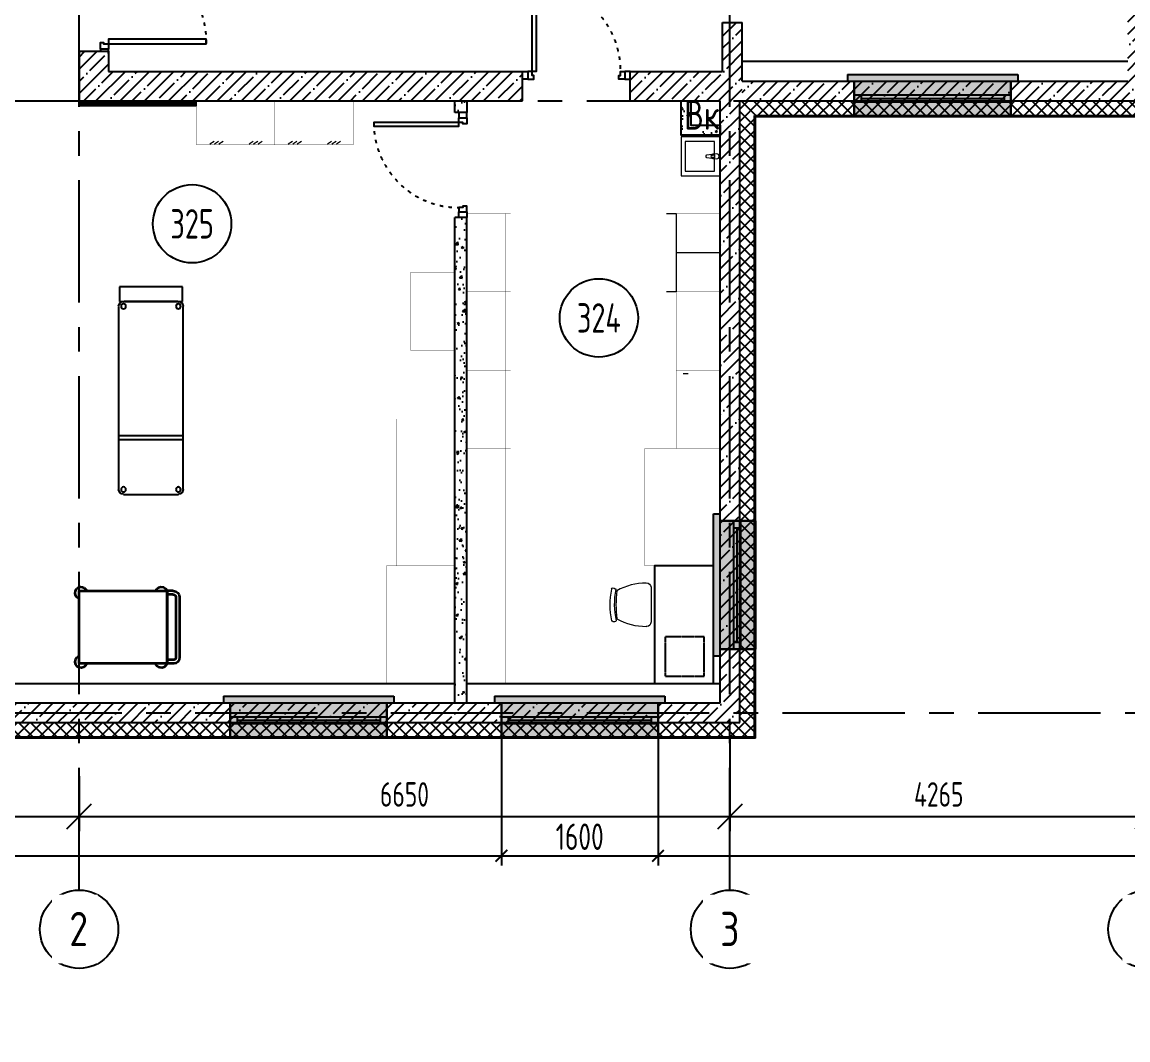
# Model space of a CAD drawing. Header units: millimetres. Extents: x -9318 to 9016603, y 0 to 838141.
# Drawn here: x 69500 to 80797, y 388272 to 398667 of the extents above; entities that cross this region are included whole.
import ezdxf
from ezdxf import colors
from ezdxf.entities.mleader import LeaderData, LeaderLine
from ezdxf.enums import TextEntityAlignment as Align
from ezdxf.math import Vec2, Vec3

# ---------------------------------------------------------------- set-up
doc = ezdxf.new("R2010")
doc.units = ezdxf.units.MM
for name, pattern in [('ACAD_ISO03W100', [30, 12, -18]), ('ADSK_Сверху', [450, 300, -150]), ('CENTER', [2, 1.25, -0.25, 0.25, -0.25]), ('HIDDEN', [6, 4, -2])]:
    doc.linetypes.add(name, pattern=pattern)
doc.layers.get('Defpoints').update_dxf_attribs({"color": 8})
for name, color, linetype, lineweight in [('АР_Номер помещения', 1, 'Continuous', 25), ('Сан.техника', 151, 'Continuous', 9), ('ТХ_мебель передв', 250, 'Continuous', 13), ('ТХ_обор_комп принт', 30, 'Continuous', 13)]:
    doc.layers.add(name, color=color, linetype=linetype, lineweight=lineweight)
doc.styles.add('ICOCPEUR', font='isocpeur.ttf')
doc.styles.add('ISOCPEUR', font='isocpeur.ttf', dxfattribs={"width": 0.7})
doc.styles.add('ГОСТ 2.304', font='isocpeur.ttf', dxfattribs={"width": 0.7})
doc.dimstyles.new('R_100', dxfattribs={"dimtxt": 270, "dimasz": 120, "dimexe": 100, "dimexo": 0, "dimgap": 60, "dimtad": 1, "dimdec": 0, "dimrnd": 5, "dimzin": 0, "dimdsep": 46, "dimtxsty": 'ISOCPEUR', "dimblk": 'ARCHTICK', "dimcen": 0, "dimdle": 100, "dimclrd": 256, "dimclre": 256, "dimclrt": 256, "dimadec": 0, "dimazin": 0, "dimtfac": 2, "dimtdec": 0, "dimtofl": 0, "dimtmove": 1, "dimatfit": 3, "dimfxl": 1, "dimtvp": 3, "dimtfill": 1, "dimtolj": 1, "dimtzin": 0, "dimarcsym": 0})
doc.dimstyles.new('СПДС', dxfattribs={"dimscale": 100, "dimtxt": 2.5, "dimasz": 2.5, "dimexe": 1.5, "dimexo": 0, "dimgap": 1, "dimtad": 1, "dimdec": 0, "dimrnd": 1, "dimtxsty": 'ГОСТ 2.304', "dimblk": 'OBLIQUE', "dimcen": 2.5, "dimdle": 1.5, "dimadec": 0, "dimazin": 2, "dimtfac": 0.75, "dimtdec": 0, "dimtmove": 1, "dimatfit": 3, "dimfxl": 1, "dimtolj": 1, "dimarcsym": 1})
pattern_1 = [(50, (5759.64, 336407.27), (215.17805, -18.82564), [22.5, -247.5]), (355, (5759.64, 336407.27), (-41.6254, 225.65764), [18, -198]), (100.45144, (5777.57, 336405.7), (173.55265, 206.832), [19.12206, -210.34263]), (46.1842, (5759.64, 336467.27), (320.1724, -49.6558), [33.75, -371.25]), (96.63564, (5786.32, 336463.14), (280.3986, 292.2356), [28.6831, -315.5141]), (351.18416, (5759.64, 336467.27), (280.3986, 292.2356), [27, -297]), (21, (5789.64, 336452.27), (179.0721, -120.78567), [22.5, -247.5]), (326, (5789.64, 336452.27), (72.9946, 217.545), [18, -198]), (71.45144, (5804.56, 336442.2), (252.0667, 96.75935), [19.12206, -210.34263]), (37.5, (5759.64, 336407.274), (3.647957, 99.868156), [0, -195.6, 0, -201, 0, -198.75]), (7.5, (5759.64, 336407.27), (78.92086, 118.32351), [0, -114.6, 0, -191.1, 0, -75.75]), (327.5, (5692.74, 336407.274), (160.14673, -6.76646), [0, -75, 0, -234, 0, -310.5]), (317.5, (5662.74, 336407.27), (174.95585, 30.0315), [0, -97.5, 0, -155.4, 0, -220.5])]

# ---------------------------------------------------------------- blocks, each defined once
blk = doc.blocks.new('Полуторная_на лестницу')
at = {"color": 8}
for points in [[(75, 80), (75, 1080), (125, 1080), (125, 80)], [(1375, 430), (1375, 80), (1425, 80), (1425, 430)]]:
    blk.add_lwpolyline(points, close=True, dxfattribs=at)
for points in [[(0, 0), (0, 80), (20, 80), (20, 0), (0, 0)], [(20, 80), (20, 0), (90, 0), (90, 30), (75, 30), (75, 80), (20, 80)], [(1480, 80), (1480, 0), (1410, 0), (1410, 30), (1425, 30), (1425, 80), (1480, 80)], [(1500, 0), (1500, 80), (1480, 80), (1480, 0), (1500, 0)]]:
    blk.add_lwpolyline(points, dxfattribs=at)
at = {"color": 8, "linetype": 'ACAD_ISO03W100', "ltscale": 3}
for centre, radius, start, end in [((75, 80), 1000, 0, 90), ((1465, 40), 392, 95.9075, 174.0925)]:
    blk.add_arc(centre, radius, start, end, dxfattribs=at)
blk = doc.blocks.new('*U603')
at = {"color": 8}
blk.add_lwpolyline([(-100, 80), (-100, 980), (-140, 980), (-140, 80)], close=True, dxfattribs=at)
for points in [[(-1100, 0), (-1100, 80), (-1045, 80), (-1045, 0), (-1100, 0)], [(-1045, 80), (-1045, 0), (-985, 0), (-985, 40), (-1000, 40), (-1000, 80), (-1045, 80)], [(-55, 80), (-55, 0), (-115, 0), (-115, 40), (-100, 40), (-100, 80), (-55, 80)], [(0, 0), (0, 80), (-55, 80), (-55, 0), (0, 0)]]:
    blk.add_lwpolyline(points, dxfattribs=at)
at = {"color": 8, "linetype": 'ACAD_ISO03W100', "ltscale": 3}
blk.add_arc((-100, 80), 900, 90, 180, dxfattribs=at)
blk = doc.blocks.new('*U596')
h = blk.add_hatch(color=8)
h.dxf.hatch_style = 1
h.paths.add_polyline_path([(-1670, -210), (70, -210), (70, -140), (0, -140), (0, 220), (-1600, 220), (-1600, -140), (-1670, -140)])
at = {"color": 8, "lineweight": 30}
for p, q in [((-1600, -140), (-1600, 220)), ((0, -140), (0, 220))]:
    blk.add_line(p, q, dxfattribs=at)
at = {"color": 8}
for p, q in [((0, 220), (-1600, 220)), ((-1600, 70), (0, 70)), ((-1600, 0), (0, 0)), ((-1530, 0), (-1530, 70)), ((-1530, 35), (-70, 35)), ((-70, 0), (-70, 70)), ((-1670, -210), (-1670, -140)), ((-1670, -140), (-1600, -140)), ((-1670, -210), (70, -210)), ((0, -140), (70, -140)), ((70, -210), (70, -140))]:
    blk.add_line(p, q, dxfattribs=at)
blk = doc.blocks.new('*U597')
h = blk.add_hatch(color=8)
h.dxf.hatch_style = 1
h.paths.add_polyline_path([(-1670, -210), (70, -210), (70, -140), (0, -140), (0, 220), (-1600, 220), (-1600, -140), (-1670, -140)])
at = {"color": 8, "lineweight": 30}
for p, q in [((-1600, -140), (-1600, 220)), ((0, -140), (0, 220))]:
    blk.add_line(p, q, dxfattribs=at)
at = {"color": 8}
for p, q in [((0, 220), (-1600, 220)), ((-1600, 70), (0, 70)), ((-1600, 0), (0, 0)), ((-1530, 0), (-1530, 70)), ((-1530, 35), (-70, 35)), ((-70, 0), (-70, 70)), ((-1670, -210), (-1670, -140)), ((-1670, -140), (-1600, -140)), ((-1670, -210), (70, -210)), ((0, -140), (70, -140)), ((70, -210), (70, -140))]:
    blk.add_line(p, q, dxfattribs=at)
blk = doc.blocks.new('*U598')
h = blk.add_hatch(color=8)
h.dxf.hatch_style = 1
h.paths.add_polyline_path([(-1380, -210), (70, -210), (70, -140), (0, -140), (0, 220), (-1310, 220), (-1310, -140), (-1380, -140)])
at = {"color": 8, "lineweight": 30}
for p, q in [((-1310, -140), (-1310, 220)), ((0, -140), (0, 220))]:
    blk.add_line(p, q, dxfattribs=at)
at = {"color": 8}
for p, q in [((0, 220), (-1310, 220)), ((-1310, 70), (0, 70)), ((-1310, 0), (0, 0)), ((-1240, 0), (-1240, 70)), ((-1240, 35), (-70, 35)), ((-70, 0), (-70, 70)), ((-1380, -210), (-1380, -140)), ((-1380, -140), (-1310, -140)), ((-1380, -210), (70, -210)), ((0, -140), (70, -140)), ((70, -210), (70, -140))]:
    blk.add_line(p, q, dxfattribs=at)
blk = doc.blocks.new('*U599')
h = blk.add_hatch(color=8)
h.dxf.hatch_style = 1
h.paths.add_polyline_path([(-1670, -210), (70, -210), (70, -140), (0, -140), (0, 220), (-1600, 220), (-1600, -140), (-1670, -140)])
at = {"color": 8, "lineweight": 30}
for p, q in [((-1600, -140), (-1600, 220)), ((0, -140), (0, 220))]:
    blk.add_line(p, q, dxfattribs=at)
at = {"color": 8}
for p, q in [((0, 220), (-1600, 220)), ((-1600, 70), (0, 70)), ((-1600, 0), (0, 0)), ((-1530, 0), (-1530, 70)), ((-1530, 35), (-70, 35)), ((-70, 0), (-70, 70)), ((-1670, -210), (-1670, -140)), ((-1670, -140), (-1600, -140)), ((-1670, -210), (70, -210)), ((0, -140), (70, -140)), ((70, -210), (70, -140))]:
    blk.add_line(p, q, dxfattribs=at)
blk = doc.blocks.new('_Oblique')
at = {"color": 8, "linetype": 'ByBlock', "lineweight": -2}
blk.add_line((-0.5, -0.5), (0.5, 0.5), dxfattribs=at)
blk = doc.blocks.new('*D1457')
at = {"color": 8, "lineweight": -2, "ltscale": 100, "transparency": 16777216}
for p, q in [((63832, 390964), (63832, 390404)), ((70082, 390964), (70082, 390404)), ((63682, 390554), (70232, 390554))]:
    blk.add_line(p, q, dxfattribs=at)
at = {"layer": 'Defpoints', "color": 0, "ltscale": 100, "transparency": 16777216}
for p in [(63832, 390964), (70082, 390964), (70082, 390554)]:
    blk.add_point(p, dxfattribs=at)
at = {"color": 8, "lineweight": -2, "ltscale": 100, "transparency": 16777216, "xscale": 250, "yscale": 250, "zscale": 250, "rotation": 180}
blk.add_blockref('_Oblique', (63832, 390554), dxfattribs=at)
at = {"color": 8, "lineweight": -2, "ltscale": 100, "transparency": 16777216, "xscale": 250, "yscale": 250, "zscale": 250}
blk.add_blockref('_Oblique', (70082, 390554), dxfattribs=at)
at = {"color": 8, "ltscale": 100, "transparency": 16777216, "insert": (66957, 390779), "char_height": 250, "attachment_point": 5, "style": 'ГОСТ 2.304'}
blk.add_mtext('\\A1;6250', dxfattribs=at)
blk = doc.blocks.new('*D1458')
at = {"color": 8, "lineweight": -2, "ltscale": 100, "transparency": 16777216}
for p, q in [((76732, 391378), (76732, 390404)), ((70082, 390964), (70082, 390404)), ((69932, 390554), (76882, 390554))]:
    blk.add_line(p, q, dxfattribs=at)
at = {"layer": 'Defpoints', "color": 0, "ltscale": 100, "transparency": 16777216}
for p in [(76732, 391378), (70082, 390964), (76732, 390554)]:
    blk.add_point(p, dxfattribs=at)
at = {"color": 8, "lineweight": -2, "ltscale": 100, "transparency": 16777216, "xscale": 250, "yscale": 250, "zscale": 250, "rotation": 180}
blk.add_blockref('_Oblique', (70082, 390554), dxfattribs=at)
at = {"color": 8, "lineweight": -2, "ltscale": 100, "transparency": 16777216, "xscale": 250, "yscale": 250, "zscale": 250}
blk.add_blockref('_Oblique', (76732, 390554), dxfattribs=at)
at = {"color": 8, "ltscale": 100, "transparency": 16777216, "insert": (73407, 390779), "char_height": 250, "attachment_point": 5, "style": 'ГОСТ 2.304'}
blk.add_mtext('\\A1;6650', dxfattribs=at)
blk = doc.blocks.new('*D1459')
at = {"color": 8, "lineweight": -2, "ltscale": 100, "transparency": 16777216}
for p, q in [((76732, 391378), (76732, 390404)), ((80997, 391378), (80997, 390404)), ((76582, 390554), (81147, 390554))]:
    blk.add_line(p, q, dxfattribs=at)
at = {"layer": 'Defpoints', "color": 0, "ltscale": 100, "transparency": 16777216}
for p in [(76732, 391378), (80997, 391378), (80997, 390554)]:
    blk.add_point(p, dxfattribs=at)
at = {"color": 8, "lineweight": -2, "ltscale": 100, "transparency": 16777216, "xscale": 250, "yscale": 250, "zscale": 250, "rotation": 180}
blk.add_blockref('_Oblique', (76732, 390554), dxfattribs=at)
at = {"color": 8, "lineweight": -2, "ltscale": 100, "transparency": 16777216, "xscale": 250, "yscale": 250, "zscale": 250}
blk.add_blockref('_Oblique', (80997, 390554), dxfattribs=at)
at = {"color": 8, "ltscale": 100, "transparency": 16777216, "insert": (78865, 390779), "char_height": 250, "attachment_point": 5, "style": 'ГОСТ 2.304'}
blk.add_mtext('\\A1;4265', dxfattribs=at)
blk = doc.blocks.new('*D1453')
at = {"color": 8, "lineweight": -2, "ltscale": 100, "transparency": 16777216}
for p, q in [((63832, 389827), (63832, 390302)), ((132247, 389827), (132247, 390302)), ((63682, 390152), (132397, 390152))]:
    blk.add_line(p, q, dxfattribs=at)
at = {"layer": 'Defpoints', "color": 0, "ltscale": 100, "transparency": 16777216}
for p in [(132247, 390152), (63832, 389827), (132247, 389827)]:
    blk.add_point(p, dxfattribs=at)
at = {"color": 8, "lineweight": -2, "ltscale": 100, "transparency": 16777216, "xscale": 250, "yscale": 250, "zscale": 250, "rotation": 180}
blk.add_blockref('_Oblique', (63832, 390152), dxfattribs=at)
at = {"color": 8, "lineweight": -2, "ltscale": 100, "transparency": 16777216, "xscale": 250, "yscale": 250, "zscale": 250}
blk.add_blockref('_Oblique', (132247, 390152), dxfattribs=at)
at = {"color": 8, "ltscale": 100, "transparency": 16777216, "insert": (98040, 390377), "char_height": 250, "attachment_point": 5, "style": 'ГОСТ 2.304'}
blk.add_mtext('\\A1;68415', dxfattribs=at)
blk = doc.blocks.new('_DotSmall')
at = {"color": 8, "linetype": 'ByBlock', "const_width": 0.5}
blk.add_lwpolyline([(-0.0625, 0, 1), (0.0625, 0, 1)], format="xyb", close=True, dxfattribs=at)
blk = doc.blocks.new('*U1072')
at = {"color": 8}
blk.add_lwpolyline([(-100, 80), (-100, 950), (-140, 950), (-140, 80)], close=True, dxfattribs=at)
for points in [[(-1070, 0), (-1070, 80), (-1015, 80), (-1015, 0), (-1070, 0)], [(-1015, 80), (-1015, 0), (-955, 0), (-955, 40), (-970, 40), (-970, 80), (-1015, 80)], [(-55, 80), (-55, 0), (-115, 0), (-115, 40), (-100, 40), (-100, 80), (-55, 80)], [(0, 0), (0, 80), (-55, 80), (-55, 0), (0, 0)]]:
    blk.add_lwpolyline(points, dxfattribs=at)
at = {"color": 8, "linetype": 'ACAD_ISO03W100', "ltscale": 3}
blk.add_arc((-100, 80), 870, 90, 180, dxfattribs=at)
blk = doc.blocks.new('*U484')
at = {"layer": 'АР_Номер помещения', "color": 8}
blk.add_circle((-13387, 3640), 400, dxfattribs=at)
at = {"color": 8, "style": 'ISOCPEUR', "width": 0.7, "flags": 1}
blk.add_attdef('КАТЕГОРИЯ', (-499, -2092), '', height=250, dxfattribs=at)
at = {"layer": 'АР_Номер помещения', "color": 8, "style": 'ISOCPEUR', "width": 0.7}
blk.add_attdef('НОМЕР_ПОМЕЩЕНИЯ', text='', height=300, dxfattribs=at).set_placement((-13387, 3640), align=Align.MIDDLE_CENTER)
blk = doc.blocks.new('*U475')
at = {"layer": 'АР_Номер помещения', "color": 8}
blk.add_circle((-16333, 3946), 400, dxfattribs=at)
at = {"color": 8, "style": 'ISOCPEUR', "width": 0.7, "flags": 1}
blk.add_attdef('КАТЕГОРИЯ', (-499, -2092), '', height=250, dxfattribs=at)
at = {"layer": 'АР_Номер помещения', "color": 8, "style": 'ISOCPEUR', "width": 0.7}
blk.add_attdef('НОМЕР_ПОМЕЩЕНИЯ', text='', height=300, dxfattribs=at).set_placement((-16333, 3946), align=Align.MIDDLE_CENTER)
blk = doc.blocks.new('сан.техника')
at = {"layer": 'Сан.техника', "color": 8, "linetype": 'Continuous', "lineweight": 5}
for p, q in [((-27, 168), (-79, 161)), ((-27, 168), (-79, 161)), ((-79, 139), (-27, 132)), ((-79, 139), (-27, 132)), ((25, 175), (-17, 171)), ((25, 175), (-17, 171)), ((-17, 129), (25, 125)), ((-17, 129), (25, 125)), ((-15, 164), (0, 164)), ((-15, 164), (0, 164)), ((0, 136), (-15, 136)), ((0, 136), (-15, 136)), ((0, 164), (0, 136)), ((0, 164), (0, 136))]:
    blk.add_line(p, q, dxfattribs=at)
for points in [[(59, 350), (-341, 350), (-341, -50), (59, -50)], [(0, 300), (-300, 300), (-300, 0), (0, 0)], [(0, 300), (-300, 300), (-300, 0), (0, 0)]]:
    blk.add_lwpolyline(points, close=True, dxfattribs=at)
for centre, radius, start, end in [((-78, 150), 11.2, 97.1386, 262.8608), ((-78, 150), 11.2, 97.1386, 262.8608), ((-15, 150), 21.1, 122.7707, 237.2287), ((-15, 150), 21.1, 122.7707, 237.2287), ((-15, 150), 13.6, 89.9997, 269.9997), ((-15, 150), 13.6, 89.9997, 269.9997), ((-15, 150), 21.1, 95.1693, 122.7707), ((-15, 150), 21.1, 95.1693, 122.7707), ((-15, 150), 21.1, 237.2287, 264.8301), ((-15, 150), 21.1, 237.2287, 264.8301), ((25, 150), 25, 269.9997, 89.9997), ((25, 150), 25, 269.9997, 89.9997)]:
    blk.add_arc(centre, radius, start, end, dxfattribs=at)
blk = doc.blocks.new('У063-2')
at = {"layer": 'ТХ_обор_комп принт', "color": 8, "lineweight": 35}
blk.add_lwpolyline([(68858, 41841), (68858, 41100), (67958, 41100), (67958, 41841)], close=True, dxfattribs=at)
for points in [[(68858, 41100), (68858, 41841)], [(68921, 41841), (68858, 41841)], [(68921, 41804), (68858, 41804)], [(68948, 41778), (68948, 41159)], [(68985, 41778), (68985, 41159)], [(68921, 41137), (68858, 41137)], [(68921, 41100), (68858, 41100)]]:
    blk.add_lwpolyline(points, dxfattribs=at)
for points, knots in [([(67958, 41762), (67926, 41772), (67911, 41804), (67921, 41841), (67932, 41873), (67963, 41889), (67995, 41878), (68016, 41873), (68032, 41857), (68038, 41841)], [0, 0, 0, 0, 1, 1, 1, 2, 2, 2, 3, 3, 3, 3]), ([(68741, 41841), (68752, 41873), (68784, 41889), (68821, 41878), (68837, 41873), (68852, 41857), (68858, 41841)], [0, 0, 0, 0, 1, 1, 1, 2, 2, 2, 2]), ([(68038, 41100), (68027, 41069), (67990, 41047), (67958, 41058), (67926, 41069), (67911, 41106), (67921, 41137), (67926, 41153), (67942, 41169), (67958, 41174)], [0, 0, 0, 0, 1, 1, 1, 2, 2, 2, 3, 3, 3, 3]), ([(68985, 41164), (68985, 41127), (68958, 41100), (68927, 41100), (68927, 41100), (68927, 41100), (68921, 41100)], [0, 0, 0, 0, 1, 1, 1, 2, 2, 2, 2]), ([(68948, 41159), (68948, 41148), (68937, 41137), (68927, 41137), (68927, 41137), (68927, 41137), (68921, 41137)], [0, 0, 0, 0, 1, 1, 1, 2, 2, 2, 2]), ([(68858, 41100), (68847, 41069), (68815, 41047), (68784, 41058), (68762, 41063), (68747, 41079), (68741, 41100)], [0, 0, 0, 0, 1, 1, 1, 2, 2, 2, 2])]:
    blk.add_open_spline(points, degree=3, knots=knots, dxfattribs=at)
for points in [[(68921, 41841), (68958, 41841), (68985, 41809), (68985, 41778)], [(68921, 41804), (68937, 41804), (68948, 41788), (68948, 41778)]]:
    blk.add_open_spline(points, degree=3, dxfattribs=at)
blk = doc.blocks.new('A$C3da1b1ea')
at = {"color": 8, "lineweight": 0}
blk.add_lwpolyline([(0, 0), (50, 0), (50, -1200), (0, -1200), (0, 0)], dxfattribs=at)
blk = doc.blocks.new('У062-2')
at = {"layer": 'ТХ_мебель передв', "color": 8, "ltscale": 100}
for p, q in [((73687, 43374.5), (73729.5, 43402.5)), ((73733, 43374.5), (73775.5, 43402.5)), ((73779, 43374.5), (73821.5, 43402.5)), ((74087, 43374.5), (74129.5, 43402.5)), ((74133, 43374.5), (74175.5, 43402.5)), ((74179, 43374.5), (74221.5, 43402.5))]:
    blk.add_line(p, q, dxfattribs=at)
for points, const_width in [([(73549.5, 43813.5), (74349.5, 43813.5), (74349.5, 43363.5), (73549.5, 43363.5)], 2), ([(73549.5, 43363.5), (74349.5, 43363.5), (74349.5, 43413.5), (73549.5, 43413.5)], 1)]:
    blk.add_lwpolyline(points, close=True, dxfattribs=dict(at, const_width=const_width))
at = {"layer": 'ТХ_мебель передв', "color": 8, "ltscale": 100, "const_width": 1}
blk.add_lwpolyline([(73949.5, 43413.5), (73949.5, 43363.5)], dxfattribs=at)
blk = doc.blocks.new('У051-2')
at = {"layer": 'ТХ_мебель передв', "color": 8, "ltscale": 100}
for points, const_width in [([(73549.5, 44725), (74349.5, 44725), (74349.5, 44275), (73549.5, 44275)], 2), ([(73549.5, 44275), (74349.5, 44275), (74349.5, 44325), (73549.5, 44325)], 1)]:
    blk.add_lwpolyline(points, close=True, dxfattribs=dict(at, const_width=const_width))
at = {"layer": 'ТХ_мебель передв', "color": 8, "ltscale": 100, "const_width": 1}
blk.add_lwpolyline([(73949.5, 44325), (73949.5, 44275)], dxfattribs=at)
blk = doc.blocks.new('У050-2')
at = {"layer": 'ТХ_мебель передв', "color": 8, "ltscale": 100, "const_width": 2}
blk.add_lwpolyline([(72615, 40628.5), (73815, 40628.5), (73815, 39928.5), (72615, 39928.5)], close=True, dxfattribs=at)
blk = doc.blocks.new('137')
at = {"color": 8, "extrusion": (0.000470712, 6.19742e-05, 1)}
for p, q in [((7031760, 1188214, 0), (7032320, 1188214, 0)), ((7031710, 1186294, 0), (7031710, 1188164, 0)), ((7032370, 1188164, 0), (7032370, 1186294, 0)), ((7031715, 1187654, 0), (7032365, 1187654, 0)), ((7031715, 1187614, 0), (7032365, 1187614, 0)), ((7032315, 1186244, 0), (7031765, 1186244, 0))]:
    blk.add_line(p, q, dxfattribs=at)
at = {"color": 8, "linetype": 'ADSK_Сверху', "ltscale": 25, "elevation": 0}
blk.add_lwpolyline([(7031718, 1186244), (7032361, 1186244), (7032361, 1186094), (7031718, 1186094)], close=True, dxfattribs=at)
at = {"color": 8, "extrusion": (0.000470712, 6.19742e-05, 1)}
for centre in [(7031759, 1188163, 3384), (7032319, 1188163, 3384), (7031759, 1186293, 3384), (7032319, 1186293, 3384)]:
    blk.add_circle(centre, 25, dxfattribs=at)
for centre, start, end in [((7031759, 1188163, 3384), 90, 180), ((7032319, 1188163, 3384), 360, 90), ((7031759, 1186293, 3384), 180, 270), ((7032319, 1186293, 3384), 270, 360)]:
    blk.add_arc(centre, 50, start, end, dxfattribs=at)
blk = doc.blocks.new('У055')
at = {"layer": 'ТХ_мебель передв', "color": 8, "const_width": 2}
blk.add_lwpolyline([(77907.5, 42123.5), (77907.5, 41523.5), (76407.5, 41523.5), (76407.5, 42123.5)], close=True, dxfattribs=at)
blk = doc.blocks.new('стол с тумбой 1200х600')
at = {"color": 8}
blk.add_lwpolyline([(-19012, 19801), (-19012, 21001), (-19612, 21001), (-19612, 19801)], close=True, dxfattribs=at)
at = {"color": 8, "linetype": 'HIDDEN', "ltscale": 0.1}
blk.add_lwpolyline([(-19505, 19875), (-19105, 19875), (-19105, 20275), (-19505, 20275)], close=True, dxfattribs=at)
blk = doc.blocks.new('У049')
at = {"layer": 'ТХ_мебель передв', "color": 8, "lineweight": 0, "ltscale": 100, "transparency": 33554687}
for points in [[(58164, 41935), (58164, 41586)], [(57767, 41591), (57761, 41596)], [(58121, 41538), (58116, 41538)]]:
    blk.add_lwpolyline(points, dxfattribs=at)
for centre, radius, start, end in [((58408, 41758), 666, 165.9816, 194.0184), ((58527, 41769), 738, 168.2499, 193.5111), ((58111, 41385), 597, 89.5454, 119.8071), ((59096, 41760), 1290, 173.6408, 186.3592), ((58111, 42136), 597, 240.1934, 270.454)]:
    blk.add_arc(centre, radius, start, end, dxfattribs=at)
for points in [[(57761, 41919), (57767, 41935), (57788, 41935), (57798, 41924), (57804, 41924), (57804, 41924), (57804, 41919)], [(58116, 41983), (58142, 41983), (58164, 41961), (58164, 41940), (58164, 41935), (58164, 41935), (58164, 41935)]]:
    blk.add_open_spline(points, degree=3, knots=[0, 0, 0, 0, 1, 1, 1, 2, 2, 2, 2], dxfattribs=at)
for points in [[(57809, 41596), (57798, 41586), (57783, 41580), (57767, 41591)], [(58164, 41586), (58164, 41559), (58142, 41538), (58121, 41538)]]:
    blk.add_open_spline(points, degree=3, dxfattribs=at)
blk = doc.blocks.new('У052')
at = {"layer": 'ТХ_мебель передв', "color": 8, "ltscale": 100}
for points, const_width in [([(68850, 57482), (68850, 56682), (69300, 56682), (69300, 57482)], 2), ([(69300, 57482), (69300, 56682), (69250, 56682), (69250, 57482)], 1)]:
    blk.add_lwpolyline(points, close=True, dxfattribs=dict(at, const_width=const_width))
at = {"layer": 'ТХ_мебель передв', "color": 8, "ltscale": 100, "const_width": 1}
blk.add_lwpolyline([(69250, 57082), (69300, 57082)], dxfattribs=at)
blk = doc.blocks.new('У053')
at = {"layer": 'ТХ_мебель передв', "color": 8, "ltscale": 100}
for points, const_width in [([(53513, 44340.5), (53513, 43540.5), (53063, 43540.5), (53063, 44340.5)], 2), ([(53063, 44340.5), (53063, 43540.5), (53113, 43540.5), (53113, 44340.5)], 1)]:
    blk.add_lwpolyline(points, close=True, dxfattribs=dict(at, const_width=const_width))
at = {"layer": 'ТХ_мебель передв', "color": 8, "ltscale": 100, "const_width": 1}
blk.add_lwpolyline([(53113, 43940.5), (53063, 43940.5)], dxfattribs=at)
blk = doc.blocks.new('У054')
at = {"layer": 'ТХ_мебель передв', "color": 8, "ltscale": 100, "const_width": 2}
blk.add_lwpolyline([(50842.5, 43340), (51392.5, 43340), (51392.5, 42540), (50842.5, 42540)], close=True, dxfattribs=at)
at = {"layer": 'ТХ_мебель передв', "color": 8, "ltscale": 100}
for points in [[(51392.5, 43340), (51292.5, 43340), (51292.5, 42540), (51392.5, 42540)], [(51292.5, 42940), (50842.5, 42940)]]:
    blk.add_lwpolyline(points, dxfattribs=at)
blk = doc.blocks.new('_ArchTick')
at = {"color": 8, "linetype": 'ByBlock', "const_width": 0.15}
blk.add_lwpolyline([(-0.5, -0.5), (0.5, 0.5)], dxfattribs=at)
blk = doc.blocks.new('*D1562')
at = {"color": 8, "lineweight": -2, "ltscale": 100, "transparency": 16777216}
for p, q in [((74397, 391713), (74397, 390052)), ((75997, 391613), (75997, 390052)), ((74297, 390152), (76097, 390152))]:
    blk.add_line(p, q, dxfattribs=at)
at = {"layer": 'Defpoints', "color": 0, "ltscale": 100, "transparency": 16777216}
for p in [(74397, 391713), (75997, 391613), (75997, 390152)]:
    blk.add_point(p, dxfattribs=at)
at = {"color": 8, "lineweight": -2, "ltscale": 100, "transparency": 16777216, "xscale": 120, "yscale": 120, "zscale": 120, "rotation": 180}
blk.add_blockref('_ArchTick', (74397, 390152), dxfattribs=at)
at = {"color": 8, "lineweight": -2, "ltscale": 100, "transparency": 16777216, "xscale": 120, "yscale": 120, "zscale": 120}
blk.add_blockref('_ArchTick', (75997, 390152), dxfattribs=at)
at = {"color": 8, "ltscale": 100, "transparency": 16777216, "insert": (75197, 390347), "char_height": 270, "attachment_point": 5, "style": 'ISOCPEUR', "bg_fill": 3, "box_fill_scale": 1.1, "bg_fill_color": 256, "bg_fill_true_color": 13158600, "bg_fill_transparency": 0}
blk.add_mtext('\\A1;1600', dxfattribs=at)

msp = doc.modelspace()

# ---------------------------------------------------------------- hatches: boundary and pattern name
at = {"ltscale": 100}
h = msp.add_hatch(dxfattribs=at)
h.set_pattern_fill('ANSI37', color=256, scale=700)
h.set_pattern_definition([(45, (-881264.54, 440766.49), (-61.871843, 61.871843), []), (135, (-881264.54, 440766.49), (-61.871843, -61.871843), [])])
h.paths.add_polyline_path([(63732.07, 401222.96), (70082.1, 401222.96), (70082.1, 418452.96), (63081.91, 418452.96), (63081.91, 420172.96), (62931.91, 420172.96), (62931.91, 418302.96), (69932.1, 418302.96), (69932.1, 401372.96), (63582.07, 401372.96), (63582.1, 391362.96), (76982.1, 391362.96), (76982.1, 397712.96), (85102.1, 397712.96), (85102.1, 402902.96), (93369.48, 402902.96), (93369.48, 402652.96), (93519.48, 402652.96), (93519.48, 403052.96), (84952.1, 403052.96), (84952.1, 397862.96), (76832.1, 397862.96), (76832.1, 391512.96), (63732.1, 391512.96)])
h = msp.add_hatch(dxfattribs=at)
h.set_pattern_fill('ANSI35', color=256, scale=700)
h.set_pattern_definition([(45, (-887755.71, 501612.85), (-123.743687, 123.743687), []), (45, (-887631.97, 501612.85), (-123.743687, 123.743687), [218.75, -43.75, 0, -43.75])])
h.paths.add_polyline_path([(84752.1, 398062.96), (80997.1, 398062.96), (80997.1, 402974.08), (80797.1, 402974.08), (80797.1, 398062.96), (76857.1, 398062.96), (76857.1, 397862.96), (84752.1, 397862.96)])
h = msp.add_hatch(dxfattribs=at)
h.set_pattern_fill('ANSI35', color=256, scale=700)
h.set_pattern_definition([(45, (-881164.6, 441444.48), (-123.743687, 123.743687), []), (45, (-881040.85, 441444.48), (-123.743687, 123.743687), [218.75, -43.75, 0, -43.75])])
h.paths.add_polyline_path([(63932.1, 401022.96), (63732.1, 401022.96), (63732.11, 391512.96), (75885.29, 391512.96), (75885.29, 391712.96), (63932.11, 391712.96)])
h = msp.add_hatch(dxfattribs=at)
h.set_pattern_fill('ANSI35', color=256, scale=700)
h.set_pattern_definition([(45, (-892615.71, 501612.85), (-123.743687, 123.743687), []), (45, (-892491.97, 501612.85), (-123.743687, 123.743687), [218.75, -43.75, 0, -43.75])])
h.paths.add_polyline_path([(75712.1, 397862.96), (76632.1, 397862.96), (76632.1, 391712.96), (75997.1, 391712.96), (75997.1, 391512.96), (76832.1, 391512.96), (76832.1, 397862.96), (76857.1, 397862.96), (76857.1, 398062.96), (76857.1, 398662.96), (76657.1, 398662.96), (76657.1, 398162.96), (75712.1, 398162.96)])
h = msp.add_hatch(dxfattribs=at)
h.set_pattern_fill('ANSI35', color=256, scale=700)
h.set_pattern_definition([(45, (-883840.71, 507962.85), (-123.743687, 123.743687), []), (45, (-883716.97, 507962.85), (-123.743687, 123.743687), [218.75, -43.75, 0, -43.75])])
h.paths.add_polyline_path([(74612.1, 398162.96), (70382.1, 398162.96), (70382.1, 398368.99), (70082.1, 398368.99), (70082.1, 397862.96), (74612.1, 397862.96)])
h = msp.add_hatch(dxfattribs=at)
h.set_pattern_fill('AR-CONC', color=256, scale=30)
h.set_pattern_definition(pattern_1)
h.paths.add_polyline_path([(73922.1, 397862.96), (73922.13, 397742.96), (74042.13, 397742.96), (74042.1, 397862.96)])
h = msp.add_hatch(dxfattribs=at)
h.set_pattern_fill('AR-CONC', color=256, scale=30)
h.set_pattern_definition(pattern_1)
h.paths.add_polyline_path([(76232.09, 397512.96), (76632.09, 397512.96), (76632.09, 397612.96), (76332.09, 397612.96), (76332.09, 397862.96), (76232.09, 397862.96)])
h = msp.add_hatch(dxfattribs=at)
h.set_pattern_fill('AR-CONC', color=256, scale=30)
h.set_pattern_definition(pattern_1)
h.paths.add_polyline_path([(73922.1, 396672.95), (73922.13, 391712.96), (74042.13, 391712.96), (74042.1, 396672.95)])

# ---------------------------------------------------------------- linework, layer by layer
at = {"linetype": 'CENTER', "ltscale": 1000}
for p, q in [((70082.1, 389801.69), (70082.1, 423685.62)), ((76732.1, 389801.69), (76732.1, 419184.22)), ((51268.34, 397862.96), (134865.51, 397862.96)), ((51268.34, 391612.96), (134865.51, 391612.96))]:
    msp.add_line(p, q, dxfattribs=at)
at = {"ltscale": 100}
for p, q in [((76657.1, 398162.96), (76657.1, 398662.96)), ((76657.1, 398662.96), (76857.1, 398662.96)), ((76857.1, 398062.96), (76857.1, 398662.96)), ((70082.1, 398368.99), (70082.1, 397862.96)), ((70082.1, 398368.99), (70382.1, 398368.99)), ((70382.1, 398368.99), (70382.1, 398162.96)), ((80797.1, 398262.96), (76857.1, 398262.96)), ((70382.1, 398162.96), (74612.1, 398162.96)), ((74612.1, 397862.96), (74612.1, 398162.96)), ((75712.1, 398162.96), (76657.1, 398162.96)), ((75712.1, 397862.96), (75712.1, 398162.96)), ((76857.1, 398062.96), (80797.1, 398062.96)), ((70082.1, 397862.96), (74612.1, 397862.96)), ((75712.1, 397862.96), (76632.1, 397862.96)), ((76632.1, 391712.96), (76632.1, 397862.96)), ((76832.1, 391512.96), (76832.1, 397862.96)), ((76832.1, 397862.96), (84952.1, 397862.96)), ((76982.1, 391362.96), (76982.1, 397712.96)), ((76982.1, 397712.96), (85102.1, 397712.96)), ((76992.1, 391352.96), (76992.1, 397702.96)), ((76992.1, 397702.96), (85112.1, 397702.96)), ((64132.1, 391912.96), (73922.13, 391912.96)), ((74042.13, 391912.96), (76632.1, 391912.96)), ((63932.1, 391712.96), (76632.1, 391712.96)), ((63732.1, 391512.96), (76832.1, 391512.96))]:
    msp.add_line(p, q, dxfattribs=at)
at = {"ltscale": 100, "const_width": 50}
msp.add_lwpolyline([(71282.1, 397837.91), (70082.1, 397837.91)], dxfattribs=at)
at = {"ltscale": 100}
for points in [[(73922.1, 397742.96), (73922.1, 397862.96)], [(74042.1, 397862.96), (74042.1, 397742.96)], [(74042.1, 397742.96), (73922.1, 397742.96)], [(73922.13, 391712.96), (73922.1, 396672.95)], [(74042.1, 396672.95), (73922.1, 396672.95)], [(74042.13, 391712.96), (74042.1, 396672.95)], [(76992.1, 391352.96), (63572.1, 391352.96)], [(76982.1, 391362.96), (63582.1, 391362.96)]]:
    msp.add_lwpolyline(points, dxfattribs=at)
msp.add_lwpolyline([(76632.09, 397512.96), (76232.09, 397512.96), (76232.09, 397862.96), (76332.09, 397862.96), (76332.09, 397612.96), (76632.09, 397612.96)], close=True, dxfattribs=at)
at = {"lineweight": 0, "ltscale": 100, "transparency": 33554687}
msp.add_lwpolyline([(76305.22, 395074.12), (76252.3, 395074.12)], dxfattribs=at)
at = {"ltscale": 0.5}
for centre in [(70082.1, 389401.69), (76732.1, 389401.69), (80997.1, 389401.69)]:
    msp.add_circle(centre, 400, dxfattribs=at)

# ---------------------------------------------------------------- block references
at = {"xscale": -1}
for name, p, rotation in [('Полуторная_на лестницу', (70302.1, 398368.99), 270), ('*U599', (79602.1, 397922.96), 180), ('У051-2', (118767.09, 470262.41), 90), ('У051-2', (118767.09, 469462.41), 90), ('У051-2', (118767.09, 468662.41), 90), ('*U598', (76772.1, 393572.96), 270), ('*U596', (73227.1, 391572.96), 180), ('*U597', (75997.1, 391572.96), 180)]:
    msp.add_blockref(name, p, dxfattribs=dict(at, rotation=rotation))
for name, p in [('*U603', (74612.1, 398082.96)), ('У054', (127474.6, 353372.91))]:
    msp.add_blockref(name, p, dxfattribs=at)
at = {"lineweight": 0, "xscale": -1, "rotation": 90}
msp.add_blockref('A$C3da1b1ea', (70082.1, 397862.91), dxfattribs=at)
for name, p in [('У062-2', (-2267.4, 354049.41)), ('У062-2', (-1467.4, 354049.41)), ('сан.техника', (76573.06, 397145.96)), ('У053', (23119.1, 351572.41)), ('У053', (23119.1, 350772.41)), ('У052', (5192.12, 336830.91)), ('У052', (5192.12, 336030.91)), ('стол с тумбой 1200х600', (95574.27, 372111.8)), ('У049', (17761.46, 350955.7)), ('У063-2', (2123.94, 351016.01)), ('У052', (5192.12, 335230.91))]:
    msp.add_blockref(name, p)
for name, p, rotation in [('*U1072', (74042.1, 397742.95), 90.00000000000001), ('У051-2', (29197.11, 469662.46), 270), ('У055', (31798.62, 471020.46), 270), ('У050-2', (116490.6, 320497.91), 90), ('У050-2', (33293.63, 465727.96), 270)]:
    msp.add_blockref(name, p, dxfattribs=dict(rotation=rotation))
ref = msp.add_blockref('*U484', (84623.74, 392967.1))
ref.add_attrib('НОМЕР_ПОМЕЩЕНИЯ', '325', dxfattribs={"layer": 'АР_Номер помещения', "color": 8, "height": 300, "style": 'ISOCPEUR', "width": 0.7}).set_placement((71237.19, 396606.67), align=Align.MIDDLE_CENTER)
at = {"lineweight": 5, "xscale": -1, "rotation": 180}
msp.add_blockref('137', (-6961223.35, 1582057.22, -0.26), dxfattribs=at)
ref = msp.add_blockref('*U475', (91725.83, 391699.54))
ref.add_attrib('НОМЕР_ПОМЕЩЕНИЯ', '324', dxfattribs={"layer": 'АР_Номер помещения', "color": 8, "height": 300, "style": 'ISOCPEUR', "width": 0.7}).set_placement((75392.79, 395645.57), align=Align.MIDDLE_CENTER)

# ---------------------------------------------------------------- texts
at = {"ltscale": 100, "insert": (76445.4, 397719.16), "char_height": 300, "attachment_point": 5, "line_spacing_factor": 0.7, "style": 'ICOCPEUR'}
msp.add_mtext('\\A1;{\\W0.8;Вк}', dxfattribs=at)

# ---------------------------------------------------------------- dimensions: what is measured, and where the dimension line sits
at = {"ltscale": 100}
for base, p1, p2, picture, middle in [((76732.1, 390554.36), (70082.1, 390964.3), (76732.1, 391378.14), '*D1458', (73407.1, 390779.36)), ((80997.1, 390554.36), (76732.1, 391378.14), (80997.1, 391378.14), '*D1459', (78864.6, 390779.36)), ((70082.1, 390554.36), (63832.1, 390964.3), (70082.1, 390964.3), '*D1457', (66957.1, 390779.36)), ((132247.1, 390152.27), (63832.1, 389826.69), (132247.1, 389826.69), '*D1453', (98039.6, 390377.27))]:
    dim = msp.add_linear_dim(base=base, p1=p1, p2=p2, dimstyle='СПДС', override={"dimclrd": 8, "dimclre": 8, "dimclrt": 8}, dxfattribs=at)
    dim.commit()
    dim.dimension.update_dxf_attribs({"geometry": picture, "text_midpoint": middle})

# ---------------------------------------------------------------- next in the draw order: texts
at = {"insert": (69982.28, 389579.46), "char_height": 350, "width": 114.6288, "attachment_point": 1, "line_spacing_factor": 1.149209, "style": 'ГОСТ 2.304', "bg_fill": 2}
msp.add_mtext('{\\W0.8;2}', dxfattribs=at)
at = {"char_height": 350, "attachment_point": 1, "line_spacing_factor": 1.149209, "style": 'ГОСТ 2.304', "bg_fill": 2}
for s, insert in [('{\\W0.8;3}', (76632.28, 389579.46)), ('{\\W0.8;5}', (80916.69, 389579.46))]:
    msp.add_mtext(s, dxfattribs=dict(at, insert=insert))

# ---------------------------------------------------------------- next in the draw order: leaders
ml = msp.add_multileader_mtext('Standard')
ml.set_content('+13,200', color=8, style='ISOCPEUR')
ml.set_leader_properties(color=8, linetype='Continuous', lineweight=-1)
ml.set_arrow_properties(name='DOTSMALL')
ml.build(insert=Vec2(0, 0))
ml.multileader.update_dxf_attribs({"has_text_frame": 1, "text_left_attachment_type": 4, "text_right_attachment_type": 4, "dogleg_length": 100, "arrow_head_size": 180})
ctx = ml.context
ctx.base_point, ctx.char_height, ctx.arrow_head_size, ctx.landing_gap_size, ctx.plane_origin = Vec3(93068.63, 826103.47), 250, 180, 50, Vec3(90907.41, 825512.23)
ctx.left_attachment, ctx.right_attachment = 4, 4
notes = []
notes.append((ctx, [(0, (0, 0, 0), (0, 0), (1, 0), 1, [])]))
ctx.mtext.insert, ctx.mtext.width, ctx.mtext.line_spacing_style, ctx.mtext.flow_direction = Vec3(93118.63, 826436.81), 852.697, 2, 5
ml = msp.add_multileader_mtext('Standard')
ml.set_content('+11,550', color=8, style='ISOCPEUR')
ml.set_leader_properties(color=8, linetype='Continuous', lineweight=-1)
ml.set_arrow_properties(name='DOTSMALL')
ml.build(insert=Vec2(0, 0))
ml.multileader.update_dxf_attribs({"has_text_frame": 1, "text_left_attachment_type": 4, "text_right_attachment_type": 4, "dogleg_length": 100, "arrow_head_size": 180})
ctx = ml.context
ctx.base_point, ctx.char_height, ctx.arrow_head_size, ctx.landing_gap_size, ctx.plane_origin = Vec3(88068.63, 825358.47), 250, 180, 50, Vec3(85907.41, 824767.23)
ctx.left_attachment, ctx.right_attachment = 4, 4
notes.append((ctx, [(0, (0, 0, 0), (0, 0), (1, 0), 1, [])]))
ctx.mtext.insert, ctx.mtext.width, ctx.mtext.line_spacing_style, ctx.mtext.flow_direction = Vec3(88118.63, 825691.81), 852.697, 2, 5
ml = msp.add_multileader_mtext('Standard')
ml.set_content('+13,700', color=8, style='ISOCPEUR')
ml.set_leader_properties(color=8, linetype='Continuous', lineweight=-1)
ml.set_arrow_properties(name='DOTSMALL')
ml.build(insert=Vec2(0, 0))
ml.multileader.update_dxf_attribs({"has_text_frame": 1, "text_left_attachment_type": 4, "text_right_attachment_type": 4, "dogleg_length": 100, "arrow_head_size": 180})
ctx = ml.context
ctx.base_point, ctx.char_height, ctx.arrow_head_size, ctx.landing_gap_size, ctx.plane_origin = Vec3(118053.07, 658154.33), 250, 180, 50, Vec3(117803.7, 657493.51)
ctx.left_attachment, ctx.right_attachment = 4, 4
notes.append((ctx, [(0, (0, 0, 0), (0, 0), (1, 0), 1, [])]))
ctx.mtext.insert, ctx.mtext.width, ctx.mtext.line_spacing_style, ctx.mtext.flow_direction = Vec3(118103.07, 658487.66), 852.697, 2, 5
ml = msp.add_multileader_mtext('Standard')
ml.set_content('+13,700', color=8, style='ISOCPEUR')
ml.set_leader_properties(color=8, linetype='Continuous', lineweight=-1)
ml.set_arrow_properties(name='DOTSMALL')
ml.build(insert=Vec2(0, 0))
ml.multileader.update_dxf_attribs({"has_text_frame": 1, "text_left_attachment_type": 4, "text_right_attachment_type": 4, "dogleg_length": 100, "arrow_head_size": 180})
ctx = ml.context
ctx.base_point, ctx.char_height, ctx.arrow_head_size, ctx.landing_gap_size, ctx.plane_origin = Vec3(79585.57, 658000.47), 250, 180, 50, Vec3(77424.36, 657409.23)
ctx.left_attachment, ctx.right_attachment = 4, 4
notes.append((ctx, [(0, (0, 0, 0), (0, 0), (1, 0), 1, [])]))
ctx.mtext.insert, ctx.mtext.width, ctx.mtext.line_spacing_style, ctx.mtext.flow_direction = Vec3(79635.57, 658333.81), 852.697, 2, 5
ml = msp.add_multileader_mtext('Standard')
ml.set_content('+15,850', color=8, style='ISOCPEUR')
ml.set_leader_properties(color=8, linetype='Continuous', lineweight=-1)
ml.set_arrow_properties(name='DOTSMALL')
ml.build(insert=Vec2(0, 0))
ml.multileader.update_dxf_attribs({"has_text_frame": 1, "text_left_attachment_type": 4, "text_right_attachment_type": 4, "dogleg_length": 100, "arrow_head_size": 180})
ctx = ml.context
ctx.base_point, ctx.char_height, ctx.arrow_head_size, ctx.landing_gap_size, ctx.plane_origin = Vec3(78411.29, 652860.4), 250, 180, 50, Vec3(78329.9, 651149.71)
ctx.left_attachment, ctx.right_attachment = 4, 4
notes.append((ctx, [(0, (0, 0, 0), (0, 0), (1, 0), 1, [])]))
ctx.mtext.insert, ctx.mtext.width, ctx.mtext.defined_height, ctx.mtext.line_spacing_style, ctx.mtext.flow_direction = Vec3(78461.29, 653193.74), 696.0353, 776.46, 2, 5
ml = msp.add_multileader_mtext('Standard')
ml.set_content('+15,850', color=8, style='ISOCPEUR')
ml.set_leader_properties(color=8, linetype='Continuous', lineweight=-1)
ml.set_arrow_properties(name='DOTSMALL')
ml.build(insert=Vec2(0, 0))
ml.multileader.update_dxf_attribs({"has_text_frame": 1, "text_left_attachment_type": 4, "text_right_attachment_type": 4, "dogleg_length": 100, "arrow_head_size": 180})
ctx = ml.context
ctx.base_point, ctx.char_height, ctx.arrow_head_size, ctx.landing_gap_size, ctx.plane_origin = Vec3(116043.29, 652621.27), 250, 180, 50, Vec3(116522.41, 649668.82)
ctx.left_attachment, ctx.right_attachment = 4, 4
notes.append((ctx, [(0, (0, 0, 0), (0, 0), (1, 0), 1, [])]))
ctx.mtext.insert, ctx.mtext.width, ctx.mtext.line_spacing_style, ctx.mtext.flow_direction = Vec3(116093.29, 652954.61), 852.697, 2, 5
ml = msp.add_multileader_mtext('Standard')
ml.set_content('+9,800', color=8, style='ISOCPEUR')
ml.set_leader_properties(color=8, linetype='Continuous', lineweight=-1)
ml.set_arrow_properties(name='DOTSMALL')
ml.build(insert=Vec2(0, 0))
ml.multileader.update_dxf_attribs({"has_text_frame": 1, "text_left_attachment_type": 4, "text_right_attachment_type": 4, "dogleg_length": 100, "arrow_head_size": 180})
ctx = ml.context
ctx.base_point, ctx.char_height, ctx.arrow_head_size, ctx.landing_gap_size, ctx.plane_origin = Vec3(118053.07, 538154.33), 250, 180, 50, Vec3(117803.7, 537493.51)
ctx.left_attachment, ctx.right_attachment = 4, 4
notes.append((ctx, [(0, (0, 0, 0), (0, 0), (1, 0), 1, [])]))
ctx.mtext.insert, ctx.mtext.width, ctx.mtext.line_spacing_style, ctx.mtext.flow_direction = Vec3(118103.07, 538487.66), 852.697, 2, 5
ml = msp.add_multileader_mtext('Standard')
ml.set_content('+9,800', color=8, style='ISOCPEUR')
ml.set_leader_properties(color=8, linetype='Continuous', lineweight=-1)
ml.set_arrow_properties(name='DOTSMALL')
ml.build(insert=Vec2(0, 0))
ml.multileader.update_dxf_attribs({"has_text_frame": 1, "text_left_attachment_type": 4, "text_right_attachment_type": 4, "dogleg_length": 100, "arrow_head_size": 180})
ctx = ml.context
ctx.base_point, ctx.char_height, ctx.arrow_head_size, ctx.landing_gap_size, ctx.plane_origin = Vec3(79585.57, 538000.47), 250, 180, 50, Vec3(77424.36, 537409.23)
ctx.left_attachment, ctx.right_attachment = 4, 4
notes.append((ctx, [(0, (0, 0, 0), (0, 0), (1, 0), 1, [])]))
ctx.mtext.insert, ctx.mtext.width, ctx.mtext.line_spacing_style, ctx.mtext.flow_direction = Vec3(79635.57, 538333.81), 852.697, 2, 5
ml = msp.add_multileader_mtext('Standard')
ml.set_content('+11,750', color=8, style='ISOCPEUR')
ml.set_leader_properties(color=8, linetype='Continuous', lineweight=-1)
ml.set_arrow_properties(name='DOTSMALL')
ml.build(insert=Vec2(0, 0))
ml.multileader.update_dxf_attribs({"has_text_frame": 1, "text_left_attachment_type": 4, "text_right_attachment_type": 4, "dogleg_length": 100, "arrow_head_size": 180})
ctx = ml.context
ctx.base_point, ctx.char_height, ctx.arrow_head_size, ctx.landing_gap_size, ctx.plane_origin = Vec3(78411.29, 532860.4), 250, 180, 50, Vec3(78329.9, 531149.71)
ctx.left_attachment, ctx.right_attachment = 4, 4
notes.append((ctx, [(0, (0, 0, 0), (0, 0), (1, 0), 1, [])]))
ctx.mtext.insert, ctx.mtext.width, ctx.mtext.defined_height, ctx.mtext.line_spacing_style, ctx.mtext.flow_direction = Vec3(78461.29, 533193.74), 696.0353, 776.46, 2, 5
ml = msp.add_multileader_mtext('Standard')
ml.set_content('+11,750', color=8, style='ISOCPEUR')
ml.set_leader_properties(color=8, linetype='Continuous', lineweight=-1)
ml.set_arrow_properties(name='DOTSMALL')
ml.build(insert=Vec2(0, 0))
ml.multileader.update_dxf_attribs({"has_text_frame": 1, "text_left_attachment_type": 4, "text_right_attachment_type": 4, "dogleg_length": 100, "arrow_head_size": 180})
ctx = ml.context
ctx.base_point, ctx.char_height, ctx.arrow_head_size, ctx.landing_gap_size, ctx.plane_origin = Vec3(116043.29, 532621.27), 250, 180, 50, Vec3(116522.41, 529668.82)
ctx.left_attachment, ctx.right_attachment = 4, 4
notes.append((ctx, [(0, (0, 0, 0), (0, 0), (1, 0), 1, [])]))
ctx.mtext.insert, ctx.mtext.width, ctx.mtext.line_spacing_style, ctx.mtext.flow_direction = Vec3(116093.29, 532954.61), 852.697, 2, 5
ml = msp.add_multileader_mtext('Standard')
ml.set_content('+7,850', color=8, style='ISOCPEUR')
ml.set_leader_properties(color=8, linetype='Continuous', lineweight=-1)
ml.set_arrow_properties(name='DOTSMALL')
ml.build(insert=Vec2(0, 0))
ml.multileader.update_dxf_attribs({"has_text_frame": 1, "text_left_attachment_type": 4, "text_right_attachment_type": 4, "dogleg_length": 100, "arrow_head_size": 180})
ctx = ml.context
ctx.base_point, ctx.char_height, ctx.arrow_head_size, ctx.landing_gap_size, ctx.plane_origin = Vec3(82569.71, 434646.78), 250, 180, 50, Vec3(82488.32, 433379.22)
ctx.left_attachment, ctx.right_attachment = 4, 4
notes.append((ctx, [(0, (0, 0, 0), (0, 0), (1, 0), 1, [])]))
ctx.mtext.insert, ctx.mtext.width, ctx.mtext.line_spacing_style, ctx.mtext.flow_direction = Vec3(82619.71, 434980.11), 595.5678, 2, 5
for ctx, leaders in notes:
    for number, flags, end, landing, length, lines in leaders:
        leader = LeaderData()
        leader.index, (leader.has_last_leader_line, leader.has_dogleg_vector, leader.attachment_direction) = number, flags
        leader.last_leader_point, leader.dogleg_vector, leader.dogleg_length = Vec3(end), Vec3(landing), length
        for number, points, colour, breaks in lines:
            line = LeaderLine()
            line.index, line.vertices, line.color, line.breaks = number, Vec3.list(points), colors.encode_raw_color(colour), breaks
            leader.lines.append(line)
        ctx.leaders.append(leader)

# ---------------------------------------------------------------- next in the draw order: dimensions: what is measured, and where the dimension line sits
at = {"ltscale": 100}
dim = msp.add_linear_dim(base=(75997.1, 390152.27), p1=(74397.1, 391712.96), p2=(75997.1, 391612.96), dimstyle='R_100', override={"dimpost": '\\X', "dimclrd": 8, "dimclre": 8, "dimclrt": 8, "dimfxl": 2.5, "dimarcsym": 1}, dxfattribs=at)
dim.commit()
dim.dimension.update_dxf_attribs({"geometry": '*D1562', "text_midpoint": (75197.1, 390347.27)})

doc.saveas('drawing.dxf')
